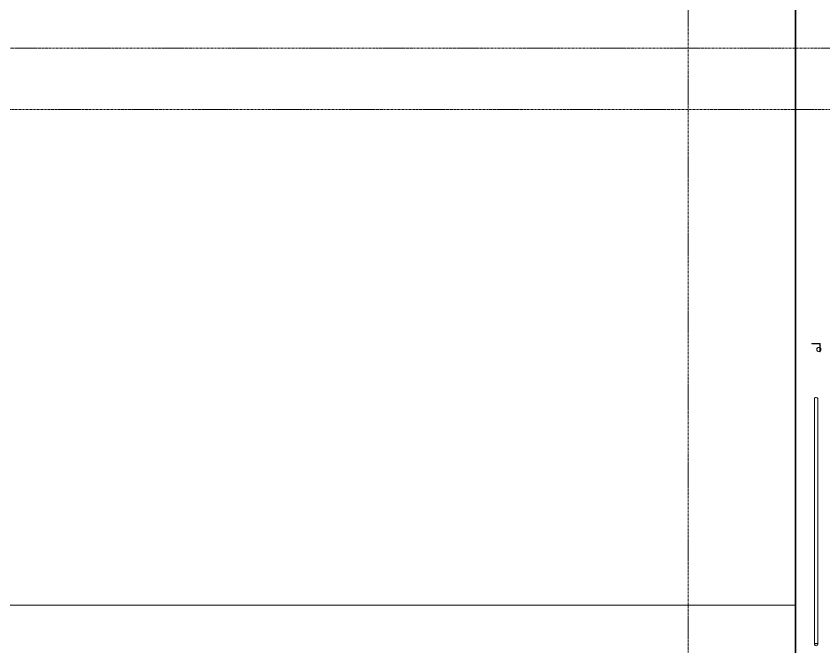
# Model space of a CAD drawing. Header units: centimetres. Extents: x -14291 to 3948, y -1225 to 8033.
# Drawn here: x -12953.8 to -12466.4, y 5689.2 to 6069.8 of the extents above; entities that cross this region are included whole.
import ezdxf

# ---------------------------------------------------------------- set-up
doc = ezdxf.new("R2010")
doc.units = ezdxf.units.CM
doc.linetypes.add('_Overhead', pattern=[0.47625, 0.3175, -0.15875])
doc.linetypes.add('Grid Line', pattern=[2.2225, 1.27, -0.3175, 0.3175, -0.3175])
for name, color, linetype, lineweight in [('A-FLOR', 7, 'Continuous', 9), ('A-GENM', 7, 'Continuous', 9), ('S-BEAM', 7, 'Continuous', 9), ('S-GRID', 7, 'Continuous', 9)]:
    doc.layers.add(name, color=color, linetype=linetype, lineweight=lineweight)

# ---------------------------------------------------------------- blocks, each defined once
blk = doc.blocks.new('M_RVR_PERFIL L - M_RVR_PERFIL L-1665883-N01 - Planta Envigados')
at = {"layer": 'S-BEAM'}
for p, q in [((2.5, 2.5), (-2.5, 2.5)), ((-2.5, 2.5), (-2.5, 2.31)), ((-2.5, 2.31), (2.31, 2.31)), ((2.31, 2.31), (2.31, -2.5)), ((2.5, -2.5), (2.5, 2.5)), ((2.31, -2.5), (2.5, -2.5))]:
    blk.add_line(p, q, dxfattribs=at)
blk = doc.blocks.new('Costaneras Perfil C - 50 x 250-1666462-N01 - Planta Envigados')
at = {"layer": 'S-BEAM'}
for p, q in [((866.63, -12.2), (-3019.72, -12.2)), ((-3019.72, -12.5), (866.63, -12.5))]:
    blk.add_line(p, q, dxfattribs=at)
blk = doc.blocks.new('RVR_Tensor - d_25 mm-V27-N01 - Planta Envigados')
at = {"layer": 'A-GENM', "color": 8, "true_color": 0x808080}
for start, end in [(75, 180), (150, 180), (180, 285), (180, 210), (75, 120), (0, 45), (15, 45), (315, 360), (240, 285), (315, 345)]:
    blk.add_arc((0, 0), 1.25, start, end, dxfattribs=at)
blk = doc.blocks.new('RVR_Tensor angular - d_25 mm-1668531-N01 - Planta Envigados')
at = {"layer": 'A-GENM', "color": 8, "true_color": 0x808080}
for p, q in [((148.48, 1), (-0.01, 1)), ((-0.01, -1), (148.48, -1))]:
    blk.add_line(p, q, dxfattribs=at)
for centre, start_param, end_param in [((-0.01, 0), 0, 1.570796), ((148.48, 0), 4.712389, 7.853982), ((-0.01, 0), 1.570796, 3.141593), ((148.48, 0), 1.570796, 4.712389)]:
    blk.add_ellipse(centre, major_axis=(0, 1), ratio=0.707107, start_param=start_param, end_param=end_param, dxfattribs=at)

msp = doc.modelspace()

# ---------------------------------------------------------------- linework, layer by layer
at = {"layer": 'A-FLOR', "color": 8, "linetype": '_Overhead', "true_color": 0x808080}
for p, q in [((-13199.046, 5714.431), (-12483.626, 5714.431)), ((-12483.626, 5714.431), (-13199.046, 5714.431))]:
    msp.add_line(p, q, dxfattribs=at)
at = {"layer": 'S-GRID', "color": 253, "linetype": 'Grid Line', "true_color": 0xaaaaaa}
for p, q in [((-12548.304, 7565.074), (-12548.304, -757.811)), ((-14005.363, 6050.445), (2922.583, 6050.445)), ((-13687.863, 6013.539), (2605.083, 6013.539))]:
    msp.add_line(p, q, dxfattribs=at)

# ---------------------------------------------------------------- block references
at = {"layer": 'A-GENM', "color": 8, "true_color": 0x808080}
msp.add_blockref('RVR_Tensor - d_25 mm-V27-N01 - Planta Envigados', (-12469.452, 5868.711), dxfattribs=at)
at = {"layer": 'A-GENM', "color": 8, "true_color": 0x808080, "rotation": 269.9999999999995}
msp.add_blockref('RVR_Tensor angular - d_25 mm-1668531-N01 - Planta Envigados', (-12471.061, 5839.038), dxfattribs=at)
at = {"layer": 'S-BEAM', "rotation": 270}
msp.add_blockref('Costaneras Perfil C - 50 x 250-1666462-N01 - Planta Envigados', (-12471.126, 3056.956), dxfattribs=at)
at = {"layer": 'S-BEAM'}
msp.add_blockref('M_RVR_PERFIL L - M_RVR_PERFIL L-1665883-N01 - Planta Envigados', (-12471.167, 5869.688), dxfattribs=at)

doc.saveas('drawing.dxf')
